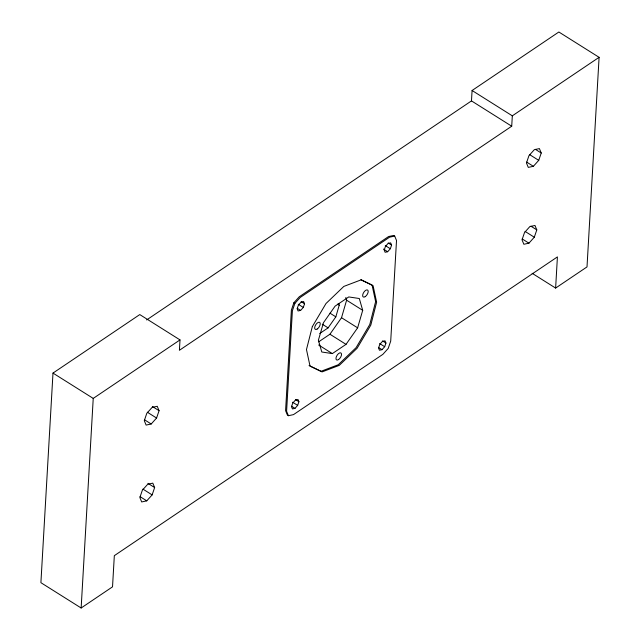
<?xml version="1.0" encoding="UTF-8"?>
<svg xmlns="http://www.w3.org/2000/svg" width="640" height="640" viewBox="0 0 640 640"><rect width="100%" height="100%" fill="white"/><g stroke="black" fill="none" stroke-linecap="round" stroke-linejoin="round"><path stroke-width="0.96" d="M146.624 319.944L471.48 100.896L472.08 90.504L558.856 32L599.096 57.32L512.32 115.832L511.72 126.216L179.408 350.288L180 339.904L139.768 314.576L52.992 373.088L40.904 582.68L81.144 608L112.528 586.84L114.328 555.664L557.416 256.904L555.624 288.072L532.152 273.304M81.144 608L93.232 398.408L180 339.904M599.096 57.32L587.008 266.912L555.624 288.072M319.736 333.512L328.104 327.864L335.832 316.848L339.224 305.176L338.72 303.424M318.648 341.84L329.936 334.232L341.528 317.712L346.608 300.2L345.824 297.472M357.624 327.84L362.704 310.328L359.312 298.52L348.76 296.936L335.072 306.16L323.472 322.688L318.392 340.2L321.784 352.008L332.336 353.592L346.024 344.36L357.624 327.84L341.528 317.712M156.568 418.032L159.064 410.704L157.24 406.288L152.16 407.368L146.792 413.328L144.296 420.664L146.112 425.08L151.2 423.992L156.568 418.032L147.344 412.232M152.136 494.896L154.632 487.568L152.808 483.152L147.728 484.24L142.36 490.2L139.864 497.528L141.68 501.944L146.768 500.856L152.136 494.896L142.912 489.096M293.888 302.744L291.384 310.08L285.584 410.656L287.408 415.072L288.416 415.704L293.496 414.624L382.848 354.368L388.216 348.416L390.712 341.08L396.512 240.504L394.688 236.088L393.688 235.448L388.6 236.536L299.248 296.784L293.888 302.744L294.888 303.376L292.392 310.712L286.592 411.288L288.416 415.704M303.304 307.432L304.552 303.768L303.64 301.56L301.104 302.104L298.416 305.08L297.168 308.744L298.08 310.96L300.624 310.416L303.304 307.432L298.248 304.256M297.656 405.392L298.904 401.728L297.992 399.52L295.456 400.064L292.768 403.04L291.52 406.704L292.432 408.912L294.976 408.376L297.656 405.392L292.6 402.216M390.336 248.752L391.584 245.088L390.672 242.88L388.128 243.416L385.448 246.4L384.2 250.064L385.112 252.272L387.648 251.728L390.336 248.752L385.28 245.576M384.688 346.712L385.936 343.048L385.024 340.832L382.48 341.376L379.8 344.352L378.552 348.024L379.464 350.232L382 349.688L384.688 346.712L379.632 343.536M538.728 160.352L541.232 153.016L539.408 148.6L534.32 149.688L528.96 155.648L526.456 162.976L528.28 167.392L533.368 166.304L538.728 160.352L529.504 154.552M534.296 237.216L536.8 229.888L534.976 225.472L529.888 226.552L524.528 232.512L522.024 239.848L523.848 244.264L528.936 243.176L534.296 237.216L525.072 231.416M294.888 303.376L300.256 297.424L389.608 237.168L394.688 236.088M360.912 279.656L372.064 285.04L375.624 301.608L369.784 324.52L356.112 347.632L338.272 364.744L321.032 371.28L309.032 365.488M472.08 90.504L512.32 115.832M471.48 100.896L511.72 126.216M535.36 149.328L541.232 153.016M526.656 162.088L533.368 166.304M530.928 226.192L536.8 229.888M522.224 238.952L528.936 243.176M388.216 242.968L391.584 245.088M383.44 249.08L387.648 251.728M346.608 300.2L362.704 310.328M337.552 304.128L339.224 305.176M382.568 340.928L385.936 343.048M330.008 313.184L335.832 316.848M378.64 347.568L382 349.688M301.184 301.648L304.552 303.768M297.256 308.296L300.624 310.416M322.28 324.2L328.104 327.864M329.936 334.232L346.024 344.36M318.648 344.984L332.336 353.592M295.536 399.608L298.904 401.728M291.608 406.256L294.976 408.376M152.36 406.48L159.064 410.704M144.496 419.768L151.2 423.992M52.992 373.088L93.232 398.408M147.928 483.352L154.632 487.568M140.064 496.64L146.768 500.856M312.312 326.648L306.472 349.544L310.032 366.112L322.048 371.912L339.272 365.376L357.112 348.264L370.792 325.144L376.632 302.24L373.072 285.68L361.056 279.88L343.832 286.416L325.992 303.528L312.312 326.648M338.568 359.56A4.104 2.024 -57.8 0 0 341.24 353.264A4.104 2.024 -57.8 0 0 336.432 356.496A4.104 2.024 -57.8 0 0 338.568 359.56M317.28 328.976A4.104 2.024 -57.8 0 0 319.952 322.672A4.104 2.024 -57.8 0 0 315.144 325.912A4.104 2.024 -57.8 0 0 317.28 328.976M365.24 296.632A4.104 2.024 -57.8 0 0 367.912 290.336A4.104 2.024 -57.8 0 0 363.112 293.568A4.104 2.024 -57.8 0 0 365.24 296.632"/></g></svg>
